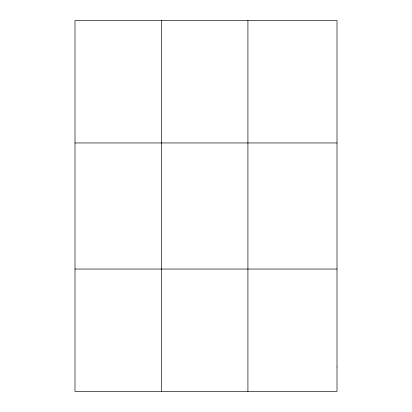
<?xml version="1.0" encoding="UTF-8"?>
<svg xmlns="http://www.w3.org/2000/svg" width="412" height="412" viewBox="0 0 412 412"><rect width="100%" height="100%" fill="white"/><g stroke="black" fill="none" stroke-linecap="round" stroke-linejoin="round"><path stroke-width="0.62" d="M161.458 20.6L161.458 391.4M247.921 20.6L247.921 391.4M74.994 142.964L337.006 142.964M74.994 269.036L337.006 269.036M337.006 366.927L337.006 391.4L74.994 391.4L74.994 20.6L337.006 20.6L337.006 366.927"/></g></svg>
